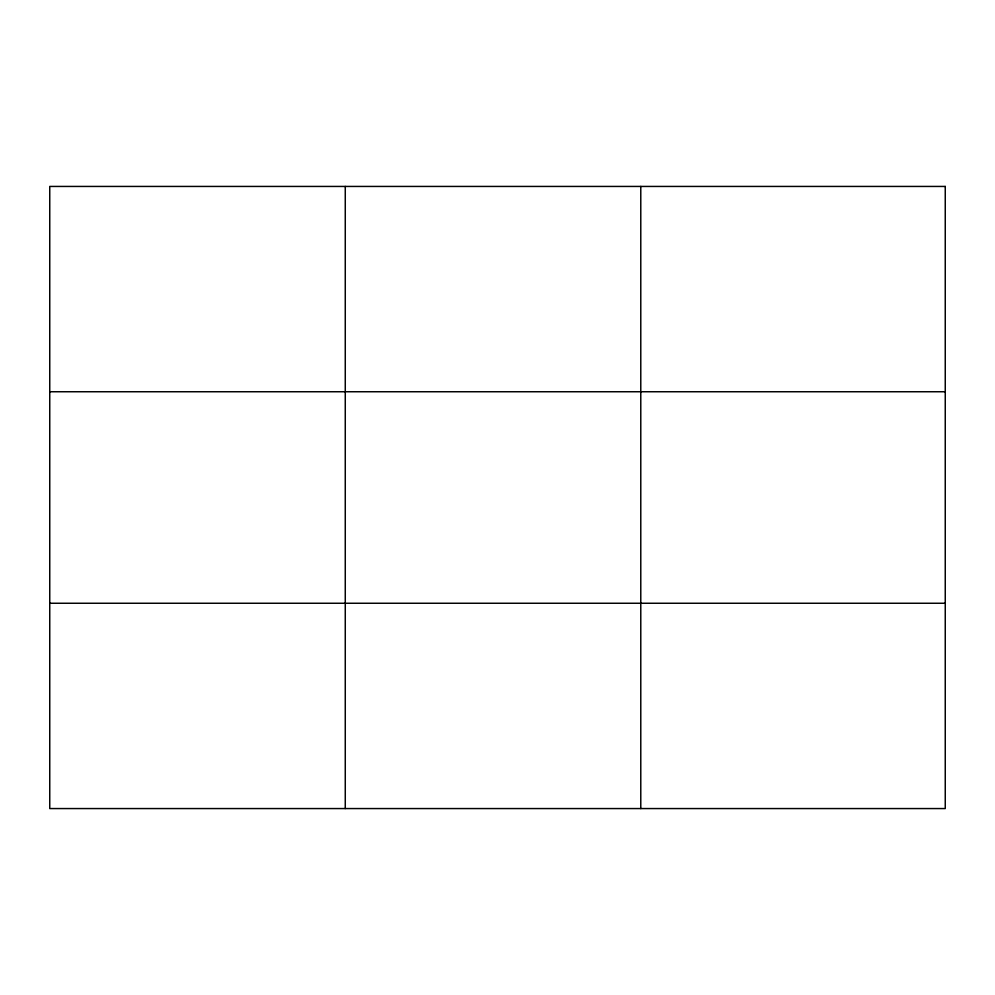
<?xml version="1.0" encoding="UTF-8"?>
<svg xmlns="http://www.w3.org/2000/svg" width="995" height="995" viewBox="0 0 995 995"><rect width="100%" height="100%" fill="white"/><g stroke="black" fill="none" stroke-linecap="round" stroke-linejoin="round"><path stroke-width="1.49" d="M345.265 186.438L345.265 808.562M640.78 186.438L640.78 808.562M49.75 391.744L945.25 391.744M49.75 603.256L945.25 603.256M945.25 186.438L945.25 808.562L49.75 808.562L49.75 186.438L945.25 186.438"/></g></svg>
